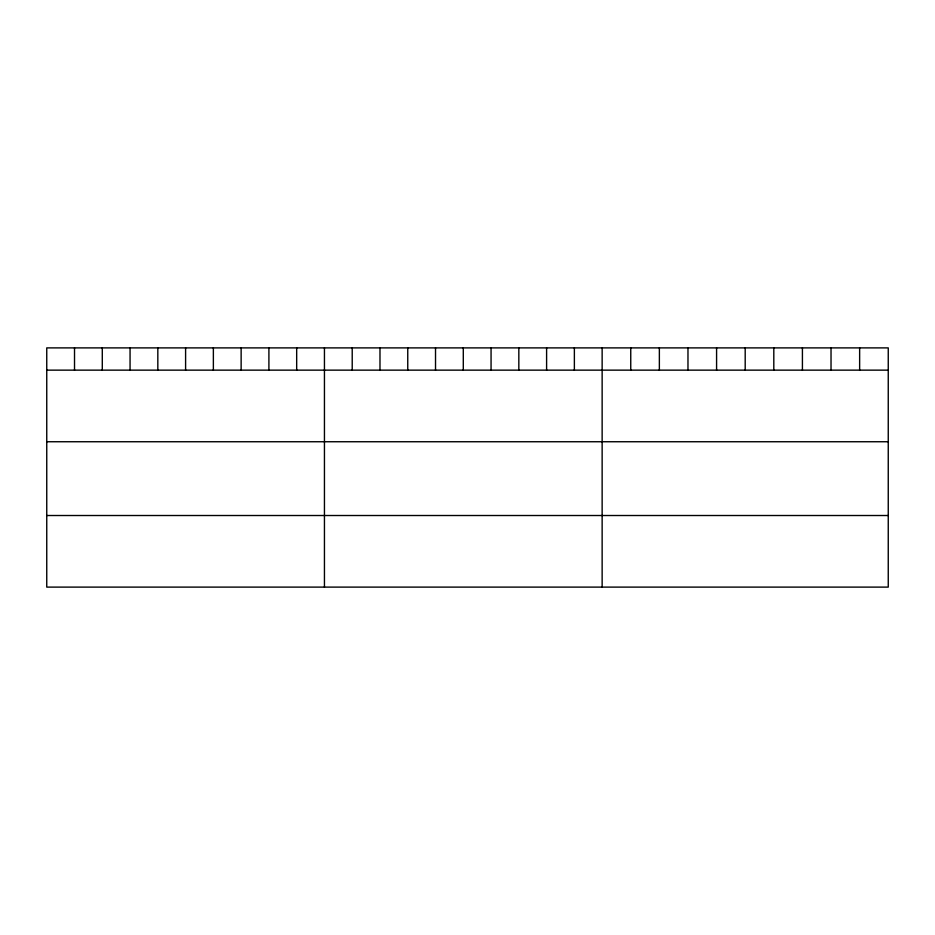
<?xml version="1.0" encoding="UTF-8"?>
<svg xmlns="http://www.w3.org/2000/svg" width="935" height="935" viewBox="0 0 935 935"><rect width="100%" height="100%" fill="white"/><g stroke="black" fill="none" stroke-linecap="round" stroke-linejoin="round"><path stroke-width="1.4" d="M888.25 370.143L888.25 587.11L46.75 587.11L46.75 347.89L888.25 347.89L888.25 370.143L46.75 370.143M46.75 441.741L888.25 441.741M46.75 515.512L888.25 515.512M859.639 347.89L859.639 370.143M831.028 347.89L831.028 370.143M802.417 347.89L802.417 370.143M773.806 347.89L773.806 370.143M745.195 347.89L745.195 370.143M716.584 347.89L716.584 370.143M687.973 347.89L687.973 370.143M659.362 347.89L659.362 370.143M630.751 347.89L630.751 370.143M602.14 347.89L602.14 587.11M574.37 347.89L574.37 370.143M546.601 347.89L546.601 370.143M518.832 347.89L518.832 370.143M491.062 347.89L491.062 370.143M463.292 347.89L463.292 370.143M435.523 347.89L435.523 370.143M407.753 347.89L407.753 370.143M379.984 347.89L379.984 370.143M352.214 347.89L352.214 370.143M324.445 347.89L324.445 587.11M296.675 347.89L296.675 370.143M268.906 347.89L268.906 370.143M241.136 347.89L241.136 370.143M213.367 347.89L213.367 370.143M185.597 347.89L185.597 370.143M157.828 347.89L157.828 370.143M130.059 347.89L130.059 370.143M102.289 347.89L102.289 370.143M74.519 347.89L74.519 370.143"/></g></svg>
